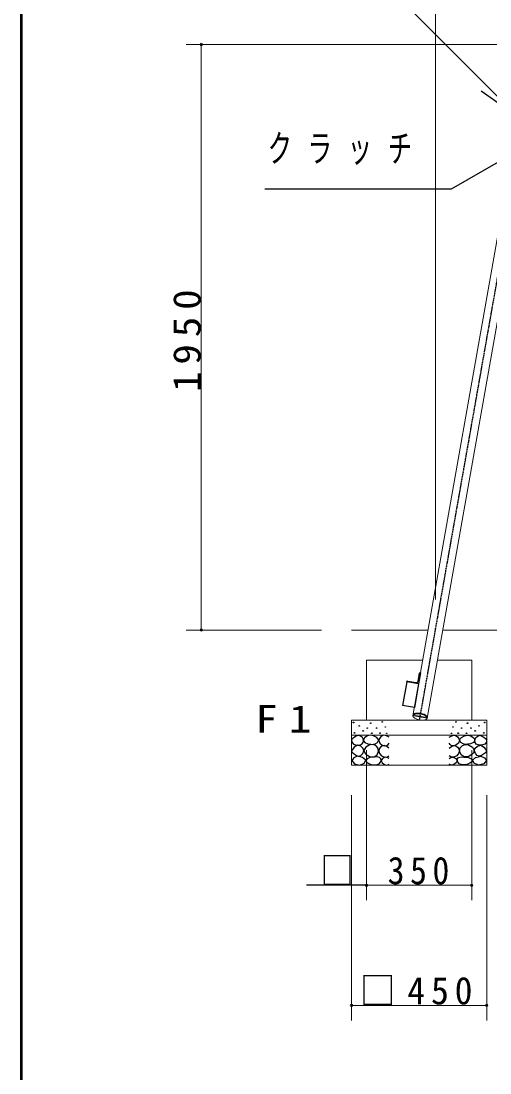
# Model space of a CAD drawing. Units: millimetres at full size; details may follow other scales. Extents: x -19543 to 0, y -2740 to 13350.
# Drawn here: x -19250 to -17689, y 1125 to 4628 of the extents above; entities that cross this region are included whole.
import ezdxf

# ---------------------------------------------------------------- set-up
doc = ezdxf.new("R2010")
doc.units = ezdxf.units.MM
doc.linetypes.add('USER2', pattern=[6, 3, -1, 1, -1])
for name, color, linetype, lineweight in [('A3図枠', 7, 'Continuous', 25), ('線', 2, 'Continuous', 25), ('補助', 2, 'Continuous', 13)]:
    doc.layers.add(name, color=color, linetype=linetype, lineweight=lineweight)
doc.styles.add('ＭＳ ゴシック', font='')
doc.styles.get('ＭＳ ゴシック').set_extended_font_data('MS Gothic')

# ---------------------------------------------------------------- blocks, each defined once
blk = doc.blocks.new('dimension_origin')
at = {"color": 0, "linetype": 'Continuous', "lineweight": -2}
blk.add_circle((0, 0), 1.25, dxfattribs=at)

msp = doc.modelspace()

# ---------------------------------------------------------------- linework, layer by layer
at = {"layer": 'A3図枠', "lineweight": 50}
msp.add_line((-19250, 13350), (-19250, 0), dxfattribs=at)
at = {"layer": '線', "color": 20, "linetype": 'USER2'}
for p, q in [((-17923.096, 2302.706), (-17527.167, 4548.132)), ((-17945.356, 2316.398), (-17897.495, 2307.958))]:
    msp.add_line(p, q, dxfattribs=at)
at = {"layer": '線', "color": 7, "lineweight": 13}
for p, q in [((-17945.675, 2314.589), (-17571.877, 4434.504)), ((-17897.814, 2306.15), (-17524.015, 4426.065)), ((-17895.35, 2600), (-18150, 2600)), ((-14675.25, 2600), (-17846, 2600)), ((-18100, 2500), (-18100, 2300)), ((-17912.982, 2500), (-18100, 2500)), ((-17750, 2500), (-17863.633, 2500)), ((-17750, 2300), (-17750, 2500)), ((-18150, 2300), (-18150, 2150)), ((-18150, 2300), (-17700, 2300)), ((-17700, 2150), (-17700, 2300)), ((-18150, 2250), (-17700, 2250)), ((-18150, 2150), (-17700, 2150))]:
    msp.add_line(p, q, dxfattribs=at)
at = {"layer": '線'}
for p, q in [((-17928.556, 2428.956), (-17923.768, 2456.111)), ((-17920.466, 2457.559), (-17926.842, 2421.401)), ((-17921.451, 2457.733), (-17920.466, 2457.559)), ((-17966.33, 2427.779), (-17980.288, 2348.615)), ((-17966.33, 2427.779), (-17966.21, 2428.52)), ((-17926.842, 2421.401), (-17966.33, 2427.779)), ((-17963.917, 2430.175), (-17933.705, 2425.295)), ((-17926.842, 2421.401), (-17940.8, 2342.237)), ((-17940.8, 2342.237), (-17980.288, 2348.615))]:
    msp.add_line(p, q, dxfattribs=at)
for centre, radius, start, end in [((-17921.798, 2455.763), 2, 80, 170), ((-17964.236, 2428.201), 2, 80.8241, 170.8241), ((-17932.987, 2429.738), 4.5, 260.8241, 350)]:
    msp.add_arc(centre, radius, start, end, dxfattribs=at)
at = {"layer": '線', "color": 7, "lineweight": 13}
msp.add_ellipse((-17921.745, 2310.369), major_axis=(-23.931, 4.22), ratio=0.39582, dxfattribs=at)
at = {"layer": '線'}
msp.add_ellipse((-17921.403, 2312.309), major_axis=(-23.931, 4.22), ratio=0.390349, start_param=3.14159265, end_param=6.28318531, dxfattribs=at)
at = {"layer": '補助'}
for p, q in [((-17870.675, 2701.609), (-17870.675, 6718.8)), ((-17626.837, 4550), (-18700, 4550)), ((-18650, 2600), (-18650, 4550)), ((-18250, 2600), (-18700, 2600)), ((-18100, 2200), (-18100, 1700)), ((-17750, 2200), (-17750, 1700)), ((-18150, 2050), (-18150, 1300)), ((-17700, 2050), (-17700, 1300)), ((-17750, 1750), (-18100, 1750)), ((-17700, 1350), (-18150, 1350))]:
    msp.add_line(p, q, dxfattribs=at)
at = {"layer": '補助', "lineweight": 25}
for p, q in [((-17700.379, 4413.328), (-18155.851, 4868.8)), ((-17237.404, 4404), (-17817.987, 4068.8)), ((-17718.057, 4395.651), (-17594.313, 4307.262)), ((-17594.313, 4307.262), (-17700.379, 4413.328)), ((-17917.987, 4068.8), (-18438.205, 4068.8)), ((-17817.987, 4068.8), (-17917.987, 4068.8)), ((-18100, 1750), (-18300, 1750))]:
    msp.add_line(p, q, dxfattribs=at)
for points in [[(-18127.551, 2249.402), (-18134.014, 2246.862), (-18140.225, 2243.382), (-18146.083, 2239.344), (-18149.731, 2233.877), (-18148.719, 2226.294), (-18143.711, 2219.935), (-18136.845, 2217.345), (-18129.136, 2217.084), (-18121.523, 2217.688), (-18115.194, 2220.252), (-18111.442, 2225.538), (-18110.125, 2231.976), (-18110.973, 2237.181), (-18113.927, 2242.115), (-18120.087, 2246.942)], [(-18088.127, 2249.493), (-18093.032, 2248.876), (-18098.669, 2246.79), (-18106.64, 2241.002), (-18110.292, 2234.086), (-18109.417, 2230.124), (-18105.696, 2225.707), (-18096.205, 2220.934), (-18086.235, 2219.49), (-18078.885, 2219.318), (-18071.369, 2220.842), (-18063.77, 2225.456), (-18060.016, 2231.653), (-18060.986, 2236.306), (-18065.693, 2241.654), (-18076.361, 2247.861)], [(-17761.873, 2249.493), (-17756.968, 2248.876), (-17751.331, 2246.79), (-17743.36, 2241.002), (-17739.708, 2234.086), (-17740.583, 2230.124), (-17744.304, 2225.707), (-17753.795, 2220.934), (-17763.765, 2219.49), (-17771.115, 2219.318), (-17778.631, 2220.842), (-17786.23, 2225.456), (-17789.984, 2231.653), (-17789.014, 2236.306), (-17784.307, 2241.654), (-17773.639, 2247.861)], [(-17722.449, 2249.402), (-17715.986, 2246.862), (-17709.775, 2243.382), (-17703.917, 2239.344), (-17700.269, 2233.877), (-17701.281, 2226.294), (-17706.289, 2219.935), (-17713.155, 2217.345), (-17720.864, 2217.084), (-17728.477, 2217.688), (-17734.806, 2220.252), (-17738.558, 2225.538), (-17739.875, 2231.976), (-17739.027, 2237.181), (-17736.073, 2242.115), (-17729.913, 2246.942)], [(-18130.086, 2216.45), (-18135.415, 2213.657), (-18140.859, 2209.479), (-18147.308, 2202.659), (-18149.731, 2195.855), (-18146.103, 2191.027), (-18139.592, 2186.666), (-18132.954, 2182.379), (-18126.284, 2180.329), (-18118.64, 2182.776), (-18112.343, 2189.201), (-18109.236, 2197.478), (-18110.759, 2205.994), (-18118.917, 2213.245)], [(-18100.831, 2185.163), (-18088.242, 2178.307), (-18074.883, 2177.324), (-18064.599, 2184.778), (-18059.747, 2196.515), (-18062.027, 2207.293), (-18068.936, 2215.436), (-18077.761, 2218.869), (-18088.938, 2217.598), (-18102.692, 2209.543), (-18108.669, 2198.678), (-18106.034, 2191.484)], [(-17749.169, 2185.163), (-17761.758, 2178.307), (-17775.117, 2177.324), (-17785.401, 2184.778), (-17790.253, 2196.515), (-17787.973, 2207.293), (-17781.064, 2215.436), (-17772.239, 2218.869), (-17761.062, 2217.598), (-17747.308, 2209.543), (-17741.331, 2198.678), (-17743.966, 2191.484)], [(-17719.914, 2216.45), (-17714.585, 2213.657), (-17709.141, 2209.479), (-17702.692, 2202.659), (-17700.269, 2195.855), (-17703.897, 2191.027), (-17710.408, 2186.666), (-17717.046, 2182.379), (-17723.716, 2180.329), (-17731.36, 2182.776), (-17737.657, 2189.201), (-17740.764, 2197.478), (-17739.241, 2205.994), (-17731.083, 2213.245)], [(-18130.905, 2180.517), (-18142.225, 2174.498), (-18149.036, 2165.683), (-18140.549, 2154.413), (-18122.114, 2150.299), (-18107.761, 2156.41), (-18102.335, 2166.782), (-18113.117, 2175.89)], [(-18073.802, 2176.373), (-18081.337, 2176.999), (-18089.479, 2175.562), (-18098.406, 2171.504), (-18102.723, 2166.102), (-18100.037, 2161.419), (-18094.074, 2156.912), (-18087.595, 2153.068), (-18080.289, 2150.695), (-18068.44, 2150.928), (-18058.124, 2155.02), (-18053.421, 2159.827), (-18051.367, 2165.561), (-18052.427, 2170.709), (-18056.503, 2175.292), (-18064.901, 2177.832)], [(-17776.198, 2176.373), (-17768.663, 2176.999), (-17760.521, 2175.562), (-17751.594, 2171.504), (-17747.277, 2166.102), (-17749.963, 2161.419), (-17755.926, 2156.912), (-17762.405, 2153.068), (-17769.711, 2150.695), (-17781.56, 2150.928), (-17791.876, 2155.02), (-17796.579, 2159.827), (-17798.633, 2165.561), (-17797.573, 2170.709), (-17793.497, 2175.292), (-17785.099, 2177.832)], [(-17719.095, 2180.517), (-17707.775, 2174.498), (-17700.964, 2165.683), (-17709.451, 2154.413), (-17727.886, 2150.299), (-17742.239, 2156.41), (-17747.665, 2166.782), (-17736.883, 2175.89)]]:
    msp.add_lwpolyline(points, close=True, dxfattribs=at)
for points in [[(-18025, 2243.299), (-18033.427, 2248.154), (-18042.11, 2249.636), (-18047.73, 2247.948), (-18052.883, 2244.249), (-18057.355, 2238.941), (-18059.22, 2232.209), (-18055.552, 2223.439), (-18047.496, 2217), (-18039.197, 2214.621), (-18031.971, 2215.733), (-18027.921, 2219.109), (-18025, 2223.654)], [(-17825, 2243.299), (-17816.573, 2248.154), (-17807.89, 2249.636), (-17802.27, 2247.948), (-17797.117, 2244.249), (-17792.645, 2238.941), (-17790.78, 2232.209), (-17794.448, 2223.439), (-17802.504, 2217), (-17810.803, 2214.621), (-17818.029, 2215.733), (-17822.079, 2219.109), (-17825, 2223.654)], [(-18025.317, 2207.178), (-18032.457, 2212.64), (-18040.526, 2215.099), (-18047.231, 2213.875), (-18053.199, 2210.03), (-18057.592, 2204.248), (-18059.22, 2197.039), (-18056.556, 2188.431), (-18050.348, 2181.513), (-18042.709, 2177.642), (-18035.139, 2176.761), (-18029.985, 2178.2), (-18025.317, 2180.88)], [(-17824.683, 2207.178), (-17817.543, 2212.64), (-17809.474, 2215.099), (-17802.769, 2213.875), (-17796.801, 2210.03), (-17792.408, 2204.248), (-17790.78, 2197.039), (-17793.444, 2188.431), (-17799.652, 2181.513), (-17807.291, 2177.642), (-17814.861, 2176.761), (-17820.015, 2178.2), (-17824.683, 2180.88)], [(-18025, 2172.642), (-18031.018, 2175.96), (-18038.307, 2176.761), (-18047.024, 2172.427), (-18051.298, 2165.671), (-18050.686, 2162.001), (-18047.813, 2157.75), (-18040.651, 2152.278), (-18033.238, 2150.462), (-18028.942, 2151.514), (-18025, 2153.631)], [(-17825, 2172.642), (-17818.982, 2175.96), (-17811.693, 2176.761), (-17802.976, 2172.427), (-17798.702, 2165.671), (-17799.314, 2162.001), (-17802.187, 2157.75), (-17809.349, 2152.278), (-17816.762, 2150.462), (-17821.058, 2151.514), (-17825, 2153.631)]]:
    msp.add_lwpolyline(points, dxfattribs=at)
for centre in [(-18143.394, 2292.177), (-18124.383, 2280.77), (-18086.044, 2289.959), (-18047.583, 2294.091), (-18037.582, 2277.063), (-17812.418, 2277.063), (-17802.417, 2294.091), (-17763.956, 2289.959), (-17725.617, 2280.77), (-17706.606, 2292.177), (-18140.225, 2257.323), (-18111.392, 2263.977), (-18097.451, 2273.483), (-18082.559, 2256.373), (-18066.504, 2273.549), (-18054.881, 2256.521), (-18032.717, 2255.98), (-17817.283, 2255.98), (-17795.119, 2256.521), (-17783.496, 2273.549), (-17767.441, 2256.373), (-17752.549, 2273.483), (-17738.608, 2263.977), (-17709.775, 2257.323)]:
    msp.add_circle(centre, 1, dxfattribs=at)

# ---------------------------------------------------------------- block references
at = {"layer": '補助', "xscale": 3.33, "yscale": 3.33}
for p, rotation in [((-18650, 4550), 270), ((-18650, 2600), 90), ((-17750, 1750), 180), ((-17700, 1350), 180)]:
    msp.add_blockref('dimension_origin', p, dxfattribs=dict(at, rotation=rotation))
for p in [(-18100, 1750), (-18150, 1350)]:
    msp.add_blockref('dimension_origin', p, dxfattribs=at)

# ---------------------------------------------------------------- texts
at = {"layer": '補助', "char_height": 91.64, "style": 'ＭＳ ゴシック'}
for s, insert, attachment_point in [('\\T1.64;\\W0.65;クラッチ', (-18429.237, 4250.05), 1), ('\\T1.5;\\W1.2;F1', (-18470.833, 2258.333), 7), ('\\T1.33;\\W0.9;□\\~350', (-18030, 1751), 8), ('\\T1.33;\\W0.95;□450', (-17925, 1351), 8)]:
    msp.add_mtext(s, dxfattribs=dict(at, insert=insert, attachment_point=attachment_point))
at = {"layer": '補助', "insert": (-18651, 3575), "char_height": 91.64, "attachment_point": 8, "rotation": 90, "style": 'ＭＳ ゴシック'}
msp.add_mtext('\\T1.33;\\W1.1;1950', dxfattribs=at)

doc.saveas('drawing.dxf')
